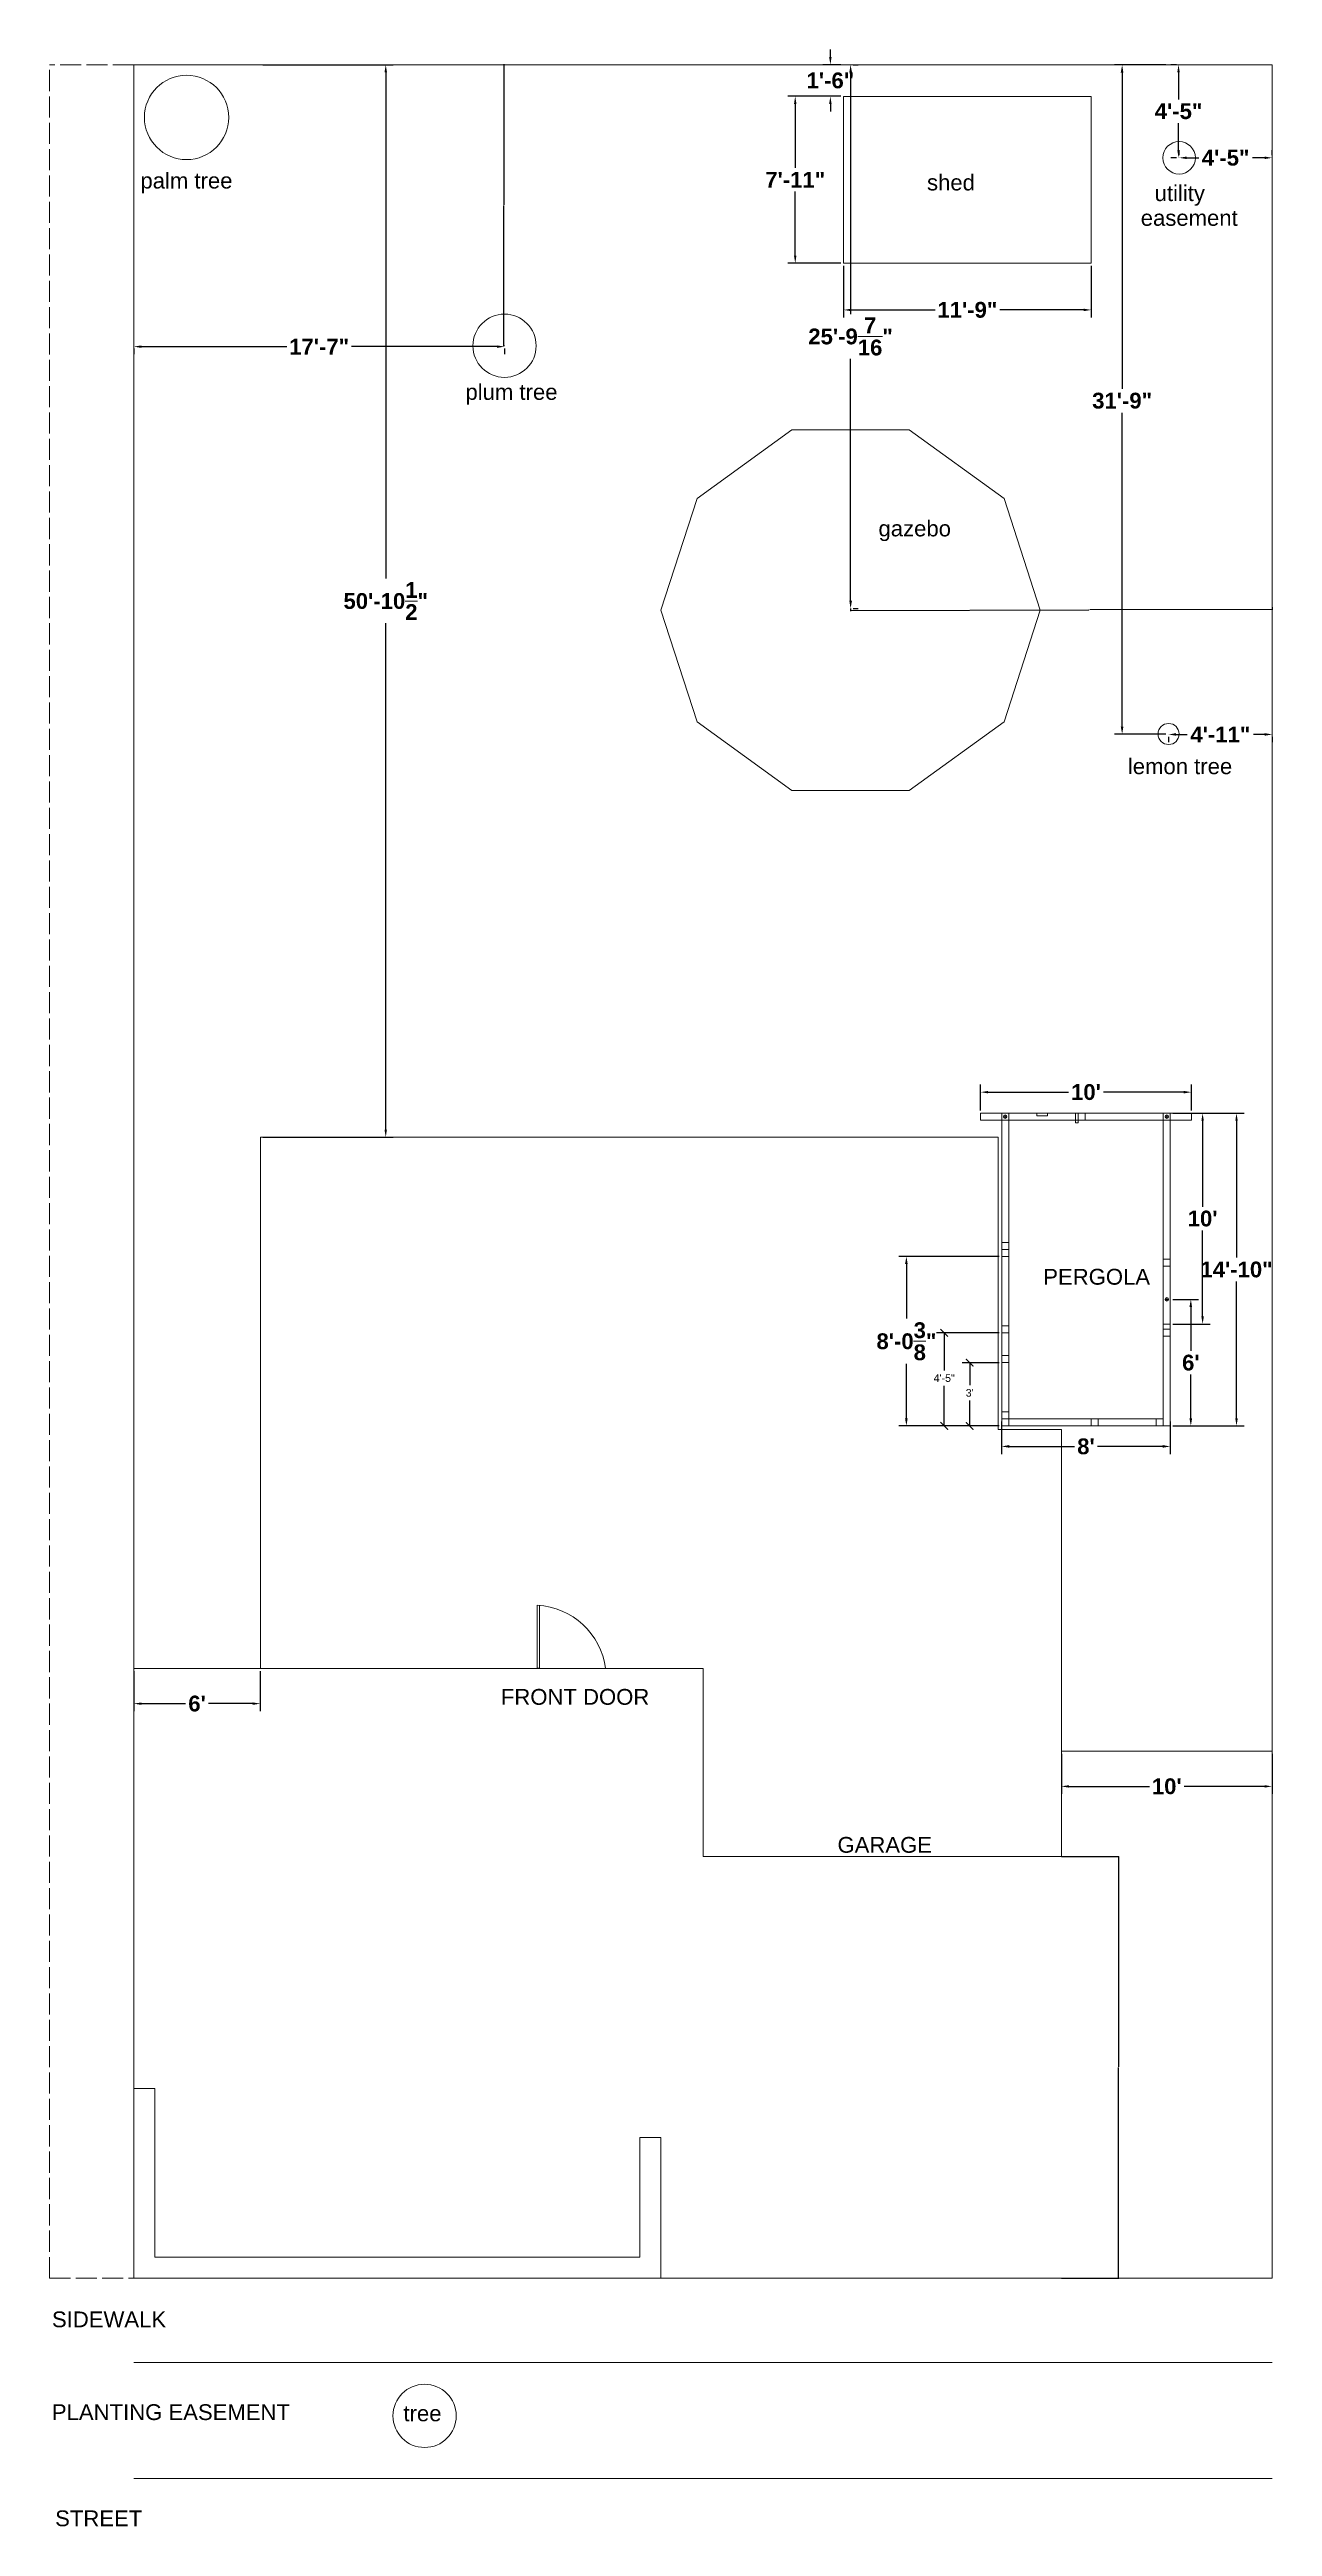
# Model space of a CAD drawing. Header units: inches. Extents: x -16 to 680, y -829 to 581.
import ezdxf

# ---------------------------------------------------------------- set-up
doc = ezdxf.new("R2010")
doc.units = ezdxf.units.IN
doc.header["$MEASUREMENT"] = 0
doc.linetypes.add('ACAD_ISO02W100', pattern=[15, 12, -3])
doc.layers.get('0').update_dxf_attribs({"color": 1})
doc.layers.add('Site Plan', color=7, linetype='Continuous', lineweight=9)
doc.styles.add('Annotative', font='Arial.ttf')
doc.styles.add('bold-nine-inch', font='Arial Bold.ttf', dxfattribs={"height": 9})
doc.styles.add('reg-nine-inch', font='Arial.ttf', dxfattribs={"height": 9})
doc.dimstyles.new('Annotative', dxfattribs={"dimtxt": 0.18, "dimasz": 0.18, "dimexe": 0.18, "dimexo": 0.0625, "dimgap": 0.09, "dimtad": 0, "dimtih": 1, "dimtoh": 1, "dimdec": 4, "dimzin": 0, "dimdsep": 46, "dimlunit": 4, "dimtxsty": 'Annotative', "dimblk": 'ARCHTICK', "dimblk1": 'ARCHTICK', "dimblk2": 'ARCHTICK', "dimcen": 0.09, "dimadec": 0, "dimazin": 0, "dimtfac": 1, "dimtdec": 4, "dimtofl": 0, "dimtmove": 0, "dimatfit": 3, "dimldrblk": 'ARCHTICK', "dimfxl": 1, "dimtolj": 1, "dimtzin": 0, "dimarcsym": 0})
doc.dimstyles.new('bold-nine-inch', dxfattribs={"dimtxt": 0.18, "dimasz": 0.18, "dimexe": 0.18, "dimexo": 0.0625, "dimgap": 0.09, "dimtad": 0, "dimtih": 1, "dimtoh": 1, "dimdec": 4, "dimzin": 0, "dimdsep": 46, "dimlunit": 4, "dimtxsty": 'bold-nine-inch', "dimcen": 0.09, "dimadec": 0, "dimazin": 0, "dimtfac": 1, "dimtdec": 4, "dimtofl": 0, "dimtmove": 0, "dimatfit": 3, "dimfxl": 1, "dimtolj": 1, "dimtzin": 0, "dimarcsym": 0})
doc.dimstyles.get("Standard").update_dxf_attribs({"dimtxt": 0.18, "dimasz": 0.2425, "dimexe": 0.18, "dimexo": 0.0625, "dimgap": 0.09, "dimtad": 0, "dimtih": 1, "dimtoh": 1, "dimdec": 4, "dimzin": 0, "dimdsep": 46, "dimlunit": 4, "dimtxsty": 'Annotative', "dimblk": 'ARCHTICK', "dimblk1": 'ARCHTICK', "dimblk2": 'ARCHTICK', "dimcen": 0.09, "dimadec": 0, "dimazin": 0, "dimtfac": 1, "dimtdec": 4, "dimtofl": 0, "dimtmove": 0, "dimatfit": 3, "dimldrblk": 'ARCHTICK', "dimfxl": 1, "dimtolj": 1, "dimtzin": 0, "dimarcsym": 0})

# ---------------------------------------------------------------- blocks, each defined once
blk = doc.blocks.new('*D52')
at = {"layer": 'Defpoints', "color": 0, "transparency": 16777216}
for p in [(626.7, 572.4), (626.4, 519.4), (626.7, 519.4)]:
    blk.add_point(p, dxfattribs=at)
at = {"layer": 'Site Plan', "color": 0, "lineweight": -2, "transparency": 16777216}
for p, q in [((625.2, 572.4), (622.1, 572.4)), ((626.4, 568.1), (626.4, 552.6)), ((626.4, 523.7), (626.4, 539.1)), ((625.2, 519.4), (622.1, 519.4))]:
    blk.add_line(p, q, dxfattribs=at)
at = {"layer": 'Site Plan', "color": 0, "transparency": 16777216}
for points in [[(625.7, 568.1), (627.1, 568.1), (626.4, 572.4)], [(625.7, 523.7), (627.1, 523.7), (626.4, 519.4)]]:
    blk.add_solid(points, dxfattribs=at)
at = {"layer": 'Site Plan', "color": 0, "transparency": 16777216, "insert": (626.4, 545.9), "char_height": 9, "attachment_point": 5, "style": 'bold-nine-inch'}
blk.add_mtext('\\A1;4\'-5"', dxfattribs=at)
blk = doc.blocks.new('*D53')
at = {"layer": 'Defpoints', "color": 0, "transparency": 16777216}
for p in [(626.7, 519.4), (679.7, 519.4), (679.7, 519.4)]:
    blk.add_point(p, dxfattribs=at)
at = {"layer": 'Site Plan', "color": 0, "lineweight": -2, "transparency": 16777216}
for p, q in [((626.7, 520.9), (626.7, 523.7)), ((679.7, 520.9), (679.7, 523.7)), ((631, 519.4), (637.9, 519.4)), ((675.4, 519.4), (668.5, 519.4))]:
    blk.add_line(p, q, dxfattribs=at)
at = {"layer": 'Site Plan', "color": 0, "transparency": 16777216}
for points in [[(631, 520.1), (631, 518.7), (626.7, 519.4)], [(675.4, 520.1), (675.4, 518.7), (679.7, 519.4)]]:
    blk.add_solid(points, dxfattribs=at)
at = {"layer": 'Site Plan', "color": 0, "transparency": 16777216, "insert": (653.2, 519.4), "char_height": 9, "attachment_point": 5, "style": 'bold-nine-inch'}
blk.add_mtext('\\A1;4\'-5"', dxfattribs=at)
blk = doc.blocks.new('*D56')
at = {"layer": 'Defpoints', "color": 0, "transparency": 16777216}
for p in [(428.2, 572.4), (435.7, 572.4), (435.7, 554.4)]:
    blk.add_point(p, dxfattribs=at)
at = {"layer": 'Site Plan', "color": 0, "lineweight": -2, "transparency": 16777216}
for p, q in [((428.2, 576.7), (428.2, 581)), ((434.2, 572.4), (423.9, 572.4)), ((434.2, 554.4), (423.9, 554.4)), ((428.2, 550.1), (428.2, 545.8))]:
    blk.add_line(p, q, dxfattribs=at)
at = {"layer": 'Site Plan', "color": 0, "transparency": 16777216}
for points in [[(427.5, 576.7), (428.9, 576.7), (428.2, 572.4)], [(427.5, 550.1), (428.9, 550.1), (428.2, 554.4)]]:
    blk.add_solid(points, dxfattribs=at)
at = {"layer": 'Site Plan', "color": 0, "transparency": 16777216, "insert": (428.2, 563.4), "char_height": 9, "attachment_point": 5, "style": 'bold-nine-inch'}
blk.add_mtext('\\A1;1\'-6"', dxfattribs=at)
blk = doc.blocks.new('*D54')
at = {"layer": 'Defpoints', "color": 0, "transparency": 16777216}
for p in [(435.7, 554.4), (408.2, 459.4), (435.7, 459.4)]:
    blk.add_point(p, dxfattribs=at)
at = {"layer": 'Site Plan', "color": 0, "lineweight": -2, "transparency": 16777216}
for p, q in [((434.2, 554.4), (403.9, 554.4)), ((408.2, 550.1), (408.2, 513.6)), ((408.2, 463.7), (408.2, 500.2)), ((434.2, 459.4), (403.9, 459.4))]:
    blk.add_line(p, q, dxfattribs=at)
at = {"layer": 'Site Plan', "color": 0, "transparency": 16777216}
for points in [[(407.5, 550.1), (408.9, 550.1), (408.2, 554.4)], [(407.5, 463.7), (408.9, 463.7), (408.2, 459.4)]]:
    blk.add_solid(points, dxfattribs=at)
at = {"layer": 'Site Plan', "color": 0, "transparency": 16777216, "insert": (408.2, 506.9), "char_height": 9, "attachment_point": 5, "style": 'bold-nine-inch'}
blk.add_mtext('\\A1;7\'-11"', dxfattribs=at)
blk = doc.blocks.new('*D55')
at = {"layer": 'Defpoints', "color": 0, "transparency": 16777216}
for p in [(435.7, 459.4), (576.7, 459.4), (576.7, 432.8)]:
    blk.add_point(p, dxfattribs=at)
at = {"layer": 'Site Plan', "color": 0, "lineweight": -2, "transparency": 16777216}
for p, q in [((435.7, 457.9), (435.7, 428.5)), ((576.7, 457.9), (576.7, 428.5)), ((440, 432.8), (487.8, 432.8)), ((572.4, 432.8), (524.6, 432.8))]:
    blk.add_line(p, q, dxfattribs=at)
at = {"layer": 'Site Plan', "color": 0, "transparency": 16777216}
for points in [[(440, 433.5), (440, 432.1), (435.7, 432.8)], [(572.4, 433.5), (572.4, 432.1), (576.7, 432.8)]]:
    blk.add_solid(points, dxfattribs=at)
at = {"layer": 'Site Plan', "color": 0, "transparency": 16777216, "insert": (506.2, 432.8), "char_height": 9, "attachment_point": 5, "style": 'bold-nine-inch'}
blk.add_mtext('\\A1;11\'-9"', dxfattribs=at)
blk = doc.blocks.new('*D57')
at = {"layer": 'Defpoints', "color": 0, "transparency": 16777216}
for p in [(31.7, 412.4), (242.7, 412.4), (242.7, 411.9)]:
    blk.add_point(p, dxfattribs=at)
at = {"layer": 'Site Plan', "color": 0, "lineweight": -2, "transparency": 16777216}
for p, q in [((31.7, 410.9), (31.7, 407.6)), ((36, 411.9), (118.8, 411.9)), ((238.4, 411.9), (155.6, 411.9)), ((242.7, 410.9), (242.7, 407.6))]:
    blk.add_line(p, q, dxfattribs=at)
at = {"layer": 'Site Plan', "color": 0, "transparency": 16777216}
for points in [[(36, 412.6), (36, 411.2), (31.7, 411.9)], [(238.4, 412.6), (238.4, 411.2), (242.7, 411.9)]]:
    blk.add_solid(points, dxfattribs=at)
at = {"layer": 'Site Plan', "color": 0, "transparency": 16777216, "insert": (137.2, 411.9), "char_height": 9, "attachment_point": 5, "style": 'bold-nine-inch'}
blk.add_mtext('\\A1;17\'-7"', dxfattribs=at)
blk = doc.blocks.new('_ArchTick')
at = {"color": 0, "linetype": 'ByBlock', "lineweight": 30, "const_width": 0.15}
blk.add_lwpolyline([(-0.5, -0.5), (0.5, 0.5)], dxfattribs=at)
blk = doc.blocks.new('*D15')
at = {"layer": 'Defpoints', "color": 0, "transparency": 16777216}
for p in [(242.3, 572.4), (242.7, 572.4), (242.7, 412.4)]:
    blk.add_point(p, dxfattribs=at)
at = {"layer": 'Site Plan', "color": 0, "lineweight": -2, "transparency": 16777216}
for p, q in [((242.7, 572.4), (242.2, 572.4)), ((242.3, 572.4), (242.3, 492.6)), ((242.3, 412.4), (242.3, 492.2)), ((242.7, 412.4), (242.2, 412.4))]:
    blk.add_line(p, q, dxfattribs=at)
at = {"layer": 'Site Plan', "color": 0, "lineweight": -2, "transparency": 16777216, "xscale": 0.18, "yscale": 0.18, "zscale": 0.18}
for p, rotation in [((242.3, 572.4), 90), ((242.3, 412.4), 270)]:
    blk.add_blockref('_ArchTick', p, dxfattribs=dict(at, rotation=rotation))
at = {"layer": 'Site Plan', "color": 0, "transparency": 16777216, "insert": (242.3, 492.4), "char_height": 0.18, "attachment_point": 5, "style": 'Annotative'}
blk.add_mtext('\\A1;13\'-4"', dxfattribs=at)
blk = doc.blocks.new('*D50')
at = {"layer": 'Defpoints', "color": 0, "transparency": 16777216}
for p in [(620.7, 572.3), (594.3, 191.3), (620.7, 191.3)]:
    blk.add_point(p, dxfattribs=at)
at = {"layer": 'Site Plan', "color": 0, "lineweight": -2, "transparency": 16777216}
for p, q in [((619.2, 572.3), (589.9, 572.3)), ((594.3, 567.9), (594.3, 387.8)), ((594.3, 195.6), (594.3, 374.3)), ((619.2, 191.3), (589.9, 191.3))]:
    blk.add_line(p, q, dxfattribs=at)
at = {"layer": 'Site Plan', "color": 0, "transparency": 16777216}
for points in [[(593.5, 567.9), (595, 567.9), (594.3, 572.3)], [(593.5, 195.6), (595, 195.6), (594.3, 191.3)]]:
    blk.add_solid(points, dxfattribs=at)
at = {"layer": 'Site Plan', "color": 0, "transparency": 16777216, "insert": (594.3, 381.1), "char_height": 9, "attachment_point": 5, "style": 'bold-nine-inch'}
blk.add_mtext('\\A1;31\'-9"', dxfattribs=at)
blk = doc.blocks.new('*D62')
at = {"layer": 'Defpoints', "color": 0, "transparency": 16777216}
for p in [(31.7, -340.6), (103.7, -340.6), (31.7, -360.6)]:
    blk.add_point(p, dxfattribs=at)
at = {"layer": 'Site Plan', "color": 0, "lineweight": -2, "transparency": 16777216}
for p, q in [((31.7, -342.1), (31.7, -364.9)), ((103.7, -342.1), (103.7, -364.9)), ((36, -360.6), (61.1, -360.6)), ((99.4, -360.6), (74.3, -360.6))]:
    blk.add_line(p, q, dxfattribs=at)
at = {"layer": 'Site Plan', "color": 0, "transparency": 16777216}
for points in [[(36, -359.9), (36, -361.3), (31.7, -360.6)], [(99.4, -359.9), (99.4, -361.3), (103.7, -360.6)]]:
    blk.add_solid(points, dxfattribs=at)
at = {"layer": 'Site Plan', "color": 0, "transparency": 16777216, "insert": (67.7, -360.6), "char_height": 9, "attachment_point": 5, "style": 'bold-nine-inch'}
blk.add_mtext("\\A1;6'", dxfattribs=at)
blk = doc.blocks.new('*D63')
at = {"layer": 'Defpoints', "color": 0, "transparency": 16777216}
for p in [(559.7, -387.6), (679.7, -387.6), (559.7, -407.7)]:
    blk.add_point(p, dxfattribs=at)
at = {"layer": 'Site Plan', "color": 0, "lineweight": -2, "transparency": 16777216}
for p, q in [((559.7, -389.1), (559.7, -412)), ((679.7, -389.1), (679.7, -412)), ((564, -407.7), (609.8, -407.7)), ((675.4, -407.7), (629.6, -407.7))]:
    blk.add_line(p, q, dxfattribs=at)
at = {"layer": 'Site Plan', "color": 0, "transparency": 16777216}
for points in [[(564, -407), (564, -408.4), (559.7, -407.7)], [(675.4, -407), (675.4, -408.4), (679.7, -407.7)]]:
    blk.add_solid(points, dxfattribs=at)
at = {"layer": 'Site Plan', "color": 0, "transparency": 16777216, "insert": (619.7, -407.7), "char_height": 9, "attachment_point": 5, "style": 'bold-nine-inch'}
blk.add_mtext("\\A1;10'", dxfattribs=at)
blk = doc.blocks.new('*D58')
at = {"layer": 'Defpoints', "color": 0, "transparency": 16777216}
for p in [(103.7, 572.4), (175.1, 572.4), (103.7, -38.1)]:
    blk.add_point(p, dxfattribs=at)
at = {"layer": 'Site Plan', "color": 0, "lineweight": -2, "transparency": 16777216}
for p, q in [((105.2, 572.4), (179.4, 572.4)), ((175.1, 568.1), (175.1, 279.9)), ((175.1, -33.8), (175.1, 254.4)), ((105.2, -38.1), (179.4, -38.1))]:
    blk.add_line(p, q, dxfattribs=at)
at = {"layer": 'Site Plan', "color": 0, "transparency": 16777216}
for points in [[(174.4, 568.1), (175.8, 568.1), (175.1, 572.4)], [(174.4, -33.8), (175.8, -33.8), (175.1, -38.1)]]:
    blk.add_solid(points, dxfattribs=at)
at = {"layer": 'Site Plan', "color": 0, "transparency": 16777216, "insert": (175.1, 267.1), "char_height": 9, "attachment_point": 5, "style": 'bold-nine-inch'}
blk.add_mtext('\\A1;50\'-10{\\H1x;\\S1/2;}"', dxfattribs=at)
blk = doc.blocks.new('*D64')
at = {"layer": 'Defpoints', "color": 0, "transparency": 16777216}
for p in [(439.7, 572.4), (439.7, 262.9), (439.7, 262.9)]:
    blk.add_point(p, dxfattribs=at)
at = {"layer": 'Site Plan', "color": 0, "lineweight": -2, "transparency": 16777216}
for p, q in [((439.7, 568.1), (439.7, 430.4)), ((441.2, 572.4), (444.1, 572.4)), ((439.7, 267.2), (439.7, 404.9)), ((441.2, 262.9), (444.1, 262.9))]:
    blk.add_line(p, q, dxfattribs=at)
at = {"layer": 'Site Plan', "color": 0, "transparency": 16777216}
for points in [[(439, 568.1), (440.5, 568.1), (439.7, 572.4)], [(439, 267.2), (440.5, 267.2), (439.7, 262.9)]]:
    blk.add_solid(points, dxfattribs=at)
at = {"layer": 'Site Plan', "color": 0, "transparency": 16777216, "insert": (439.7, 417.7), "char_height": 9, "attachment_point": 5, "style": 'bold-nine-inch'}
blk.add_mtext('\\A1;25\'-9{\\H1x;\\S7/16;}"', dxfattribs=at)
blk = doc.blocks.new('*D5')
at = {"layer": 'Defpoints', "color": 0, "transparency": 16777216}
for p in [(439.7, 262.9), (679.7, 263.7), (679.7, 262.3)]:
    blk.add_point(p, dxfattribs=at)
at = {"layer": 'Site Plan', "color": 0, "lineweight": -2, "transparency": 16777216}
for p, q in [((439.7, 262.9), (439.7, 261.4)), ((439.7, 261.6), (575.4, 262)), ((679.7, 262.3), (575.9, 262)), ((679.7, 263.6), (679.7, 262.1))]:
    blk.add_line(p, q, dxfattribs=at)
at = {"layer": 'Site Plan', "color": 0, "lineweight": -2, "transparency": 16777216, "xscale": 0.2425, "yscale": 0.2425, "zscale": 0.2425}
for p, rotation in [((439.7, 261.6), 180.1768907155882), ((679.7, 262.3), 0.176890715588183)]:
    blk.add_blockref('_ArchTick', p, dxfattribs=dict(at, rotation=rotation))
at = {"layer": 'Site Plan', "color": 0, "transparency": 16777216, "insert": (575.7, 262), "char_height": 0.18, "attachment_point": 5, "style": 'Annotative'}
blk.add_mtext("\\A1;20'", dxfattribs=at)
blk = doc.blocks.new('*D60')
at = {"layer": 'Defpoints', "color": 0, "transparency": 16777216}
for p in [(559.7, -447.6), (559.7, -687.6), (592.3, -687.6)]:
    blk.add_point(p, dxfattribs=at)
at = {"layer": 'Site Plan', "color": 0, "lineweight": -2, "transparency": 16777216}
for p, q in [((559.8, -447.6), (592.5, -447.6)), ((592.3, -447.6), (592.3, -567.4)), ((592.3, -687.6), (592.3, -567.8)), ((559.8, -687.6), (592.5, -687.6))]:
    blk.add_line(p, q, dxfattribs=at)
at = {"layer": 'Site Plan', "color": 0, "lineweight": -2, "transparency": 16777216, "xscale": 0.2425, "yscale": 0.2425, "zscale": 0.2425}
for p, rotation in [((592.3, -447.6), 90), ((592.3, -687.6), 270)]:
    blk.add_blockref('_ArchTick', p, dxfattribs=dict(at, rotation=rotation))
at = {"layer": 'Site Plan', "color": 0, "transparency": 16777216, "insert": (592.3, -567.6), "char_height": 0.18, "attachment_point": 5, "style": 'Annotative'}
blk.add_mtext("\\A1;20'", dxfattribs=at)
blk = doc.blocks.new('*D46')
at = {"layer": 'Defpoints', "color": 0, "transparency": 16777216}
for p in [(621.7, -130.5), (621.7, -202.5), (633.4, -202.5)]:
    blk.add_point(p, dxfattribs=at)
at = {"layer": 'Site Plan', "color": 0, "lineweight": -2, "transparency": 16777216}
for p, q in [((623.2, -130.5), (637.7, -130.5)), ((633.4, -134.8), (633.4, -159.7)), ((633.4, -198.2), (633.4, -173.2)), ((623.2, -202.5), (637.7, -202.5))]:
    blk.add_line(p, q, dxfattribs=at)
at = {"layer": 'Site Plan', "color": 0, "transparency": 16777216}
for points in [[(632.6, -134.8), (634.1, -134.8), (633.4, -130.5)], [(632.6, -198.2), (634.1, -198.2), (633.4, -202.5)]]:
    blk.add_solid(points, dxfattribs=at)
at = {"layer": 'Site Plan', "color": 0, "transparency": 16777216, "insert": (633.4, -166.5), "char_height": 9, "attachment_point": 5, "style": 'bold-nine-inch'}
blk.add_mtext("\\A1;6'", dxfattribs=at)
blk = doc.blocks.new('*D48')
at = {"layer": 'Defpoints', "color": 0, "transparency": 16777216}
for p in [(621.7, -24.5), (640.1, -24.5), (621.7, -144.5)]:
    blk.add_point(p, dxfattribs=at)
at = {"layer": 'Site Plan', "color": 0, "lineweight": -2, "transparency": 16777216}
for p, q in [((623.2, -24.5), (644.4, -24.5)), ((640.1, -28.8), (640.1, -77.7)), ((640.1, -140.2), (640.1, -91.2)), ((623.2, -144.5), (644.4, -144.5))]:
    blk.add_line(p, q, dxfattribs=at)
at = {"layer": 'Site Plan', "color": 0, "transparency": 16777216}
for points in [[(639.4, -28.8), (640.8, -28.8), (640.1, -24.5)], [(639.4, -140.2), (640.8, -140.2), (640.1, -144.5)]]:
    blk.add_solid(points, dxfattribs=at)
at = {"layer": 'Site Plan', "color": 0, "transparency": 16777216, "insert": (640.1, -84.5), "char_height": 9, "attachment_point": 5, "style": 'bold-nine-inch'}
blk.add_mtext("\\A1;10'", dxfattribs=at)
blk = doc.blocks.new('*D47')
at = {"layer": 'Defpoints', "color": 0, "transparency": 16777216}
for p in [(621.7, -24.5), (621.7, -202.5), (659.4, -202.5)]:
    blk.add_point(p, dxfattribs=at)
at = {"layer": 'Site Plan', "color": 0, "lineweight": -2, "transparency": 16777216}
for p, q in [((623.2, -24.5), (663.7, -24.5)), ((659.4, -28.8), (659.4, -106.7)), ((659.4, -198.2), (659.4, -120.2)), ((623.2, -202.5), (663.7, -202.5))]:
    blk.add_line(p, q, dxfattribs=at)
at = {"layer": 'Site Plan', "color": 0, "transparency": 16777216}
for points in [[(658.7, -28.8), (660.1, -28.8), (659.4, -24.5)], [(658.7, -198.2), (660.1, -198.2), (659.4, -202.5)]]:
    blk.add_solid(points, dxfattribs=at)
at = {"layer": 'Site Plan', "color": 0, "transparency": 16777216, "insert": (659.4, -113.5), "char_height": 9, "attachment_point": 5, "style": 'bold-nine-inch'}
blk.add_mtext('\\A1;14\'-10"', dxfattribs=at)
blk = doc.blocks.new('*D49')
at = {"layer": 'Defpoints', "color": 0, "transparency": 16777216}
for p in [(633.7, -12.5), (513.7, -24.5), (633.7, -24.5)]:
    blk.add_point(p, dxfattribs=at)
at = {"layer": 'Site Plan', "color": 0, "lineweight": -2, "transparency": 16777216}
for p, q in [((513.7, -23), (513.7, -8.2)), ((518, -12.5), (563.8, -12.5)), ((629.4, -12.5), (583.6, -12.5)), ((633.7, -23), (633.7, -8.2))]:
    blk.add_line(p, q, dxfattribs=at)
at = {"layer": 'Site Plan', "color": 0, "transparency": 16777216}
for points in [[(518, -11.8), (518, -13.2), (513.7, -12.5)], [(629.4, -11.8), (629.4, -13.2), (633.7, -12.5)]]:
    blk.add_solid(points, dxfattribs=at)
at = {"layer": 'Site Plan', "color": 0, "transparency": 16777216, "insert": (573.7, -12.5), "char_height": 9, "attachment_point": 5, "style": 'bold-nine-inch'}
blk.add_mtext("\\A1;10'", dxfattribs=at)
blk = doc.blocks.new('*D45')
at = {"layer": 'Defpoints', "color": 0, "transparency": 16777216}
for p in [(525.7, -198.5), (621.7, -198.5), (525.7, -214.2)]:
    blk.add_point(p, dxfattribs=at)
at = {"layer": 'Site Plan', "color": 0, "lineweight": -2, "transparency": 16777216}
for p, q in [((525.7, -200), (525.7, -218.5)), ((621.7, -200), (621.7, -218.5)), ((530, -214.2), (567.1, -214.2)), ((617.4, -214.2), (580.3, -214.2))]:
    blk.add_line(p, q, dxfattribs=at)
at = {"layer": 'Site Plan', "color": 0, "transparency": 16777216}
for points in [[(530, -213.4), (530, -214.9), (525.7, -214.2)], [(617.4, -213.4), (617.4, -214.9), (621.7, -214.2)]]:
    blk.add_solid(points, dxfattribs=at)
at = {"layer": 'Site Plan', "color": 0, "transparency": 16777216, "insert": (573.7, -214.2), "char_height": 9, "attachment_point": 5, "style": 'bold-nine-inch'}
blk.add_mtext("\\A1;8'", dxfattribs=at)
blk = doc.blocks.new('*D44')
at = {"layer": 'Defpoints', "color": 0, "transparency": 16777216}
for p in [(507.5, -166.5), (525.7, -166.5), (525.7, -202.5)]:
    blk.add_point(p, dxfattribs=at)
at = {"layer": 'Site Plan', "color": 0, "lineweight": -2, "transparency": 16777216}
for p, q in [((524.2, -166.5), (503.2, -166.5)), ((507.5, -166.5), (507.5, -179.3)), ((507.5, -202.5), (507.5, -188.1)), ((524.2, -202.5), (503.2, -202.5))]:
    blk.add_line(p, q, dxfattribs=at)
at = {"layer": 'Site Plan', "color": 0, "lineweight": -2, "transparency": 16777216, "xscale": 4.32, "yscale": 4.32, "zscale": 4.32}
for p, rotation in [((507.5, -166.5), 90), ((507.5, -202.5), 270)]:
    blk.add_blockref('_ArchTick', p, dxfattribs=dict(at, rotation=rotation))
at = {"layer": 'Site Plan', "color": 0, "transparency": 16777216, "insert": (507.5, -183.7), "char_height": 4.32, "attachment_point": 5, "style": 'Annotative'}
blk.add_mtext("\\A1;3'", dxfattribs=at)
blk = doc.blocks.new('*D42')
at = {"layer": 'Defpoints', "color": 0, "transparency": 16777216}
for p in [(471.5, -106.1), (525.7, -106.1), (525.7, -202.5)]:
    blk.add_point(p, dxfattribs=at)
at = {"layer": 'Site Plan', "color": 0, "lineweight": -2, "transparency": 16777216}
for p, q in [((524.2, -106.1), (467.1, -106.1)), ((471.5, -110.4), (471.5, -141.4)), ((471.5, -198.2), (471.5, -167.2)), ((524.2, -202.5), (467.1, -202.5))]:
    blk.add_line(p, q, dxfattribs=at)
at = {"layer": 'Site Plan', "color": 0, "transparency": 16777216}
for points in [[(470.7, -110.4), (472.2, -110.4), (471.5, -106.1)], [(470.7, -198.2), (472.2, -198.2), (471.5, -202.5)]]:
    blk.add_solid(points, dxfattribs=at)
at = {"layer": 'Site Plan', "color": 0, "transparency": 16777216, "insert": (471.5, -154.3), "char_height": 9, "attachment_point": 5, "style": 'bold-nine-inch'}
blk.add_mtext('\\A1;8\'-0{\\H1x;\\S3/8;}"', dxfattribs=at)
blk = doc.blocks.new('*D43')
at = {"layer": 'Defpoints', "color": 0, "transparency": 16777216}
for p in [(493, -149.5), (525.7, -149.5), (525.7, -202.5)]:
    blk.add_point(p, dxfattribs=at)
at = {"layer": 'Site Plan', "color": 0, "lineweight": -2, "transparency": 16777216}
for p, q in [((524.2, -149.5), (488.7, -149.5)), ((493, -149.5), (493, -171)), ((493, -202.5), (493, -179.7)), ((524.2, -202.5), (488.7, -202.5))]:
    blk.add_line(p, q, dxfattribs=at)
at = {"layer": 'Site Plan', "color": 0, "lineweight": -2, "transparency": 16777216, "xscale": 4.32, "yscale": 4.32, "zscale": 4.32}
for p, rotation in [((493, -149.5), 90), ((493, -202.5), 270)]:
    blk.add_blockref('_ArchTick', p, dxfattribs=dict(at, rotation=rotation))
at = {"layer": 'Site Plan', "color": 0, "transparency": 16777216, "insert": (493, -175.3), "char_height": 4.32, "attachment_point": 5, "style": 'Annotative'}
blk.add_mtext('\\A1;4\'-5"', dxfattribs=at)
blk = doc.blocks.new('*D51')
at = {"layer": 'Defpoints', "color": 0, "transparency": 16777216}
for p in [(620.7, 191.3), (679.7, 191.3), (679.7, 191.1)]:
    blk.add_point(p, dxfattribs=at)
at = {"layer": 'Site Plan', "color": 0, "lineweight": -2, "transparency": 16777216}
for p, q in [((620.7, 189.8), (620.7, 186.8)), ((625, 191.1), (631.4, 191.1)), ((675.4, 191.1), (669, 191.1)), ((679.7, 189.8), (679.7, 186.8))]:
    blk.add_line(p, q, dxfattribs=at)
at = {"layer": 'Site Plan', "color": 0, "transparency": 16777216}
for points in [[(625, 191.9), (625, 190.4), (620.7, 191.1)], [(675.4, 191.9), (675.4, 190.4), (679.7, 191.1)]]:
    blk.add_solid(points, dxfattribs=at)
at = {"layer": 'Site Plan', "color": 0, "transparency": 16777216, "insert": (650.2, 191.1), "char_height": 9, "attachment_point": 5, "style": 'bold-nine-inch'}
blk.add_mtext('\\A1;4\'-11"', dxfattribs=at)

msp = doc.modelspace()

# ---------------------------------------------------------------- linework, layer by layer
at = {"layer": 'Site Plan', "linetype": 'ACAD_ISO02W100'}
for p, q in [((-16.27968, -687.60838), (-16.27968, 572.39162)), ((31.72032, 572.39162), (-16.27968, 572.39162)), ((-16.27968, -687.60838), (31.72032, -687.60838))]:
    msp.add_line(p, q, dxfattribs=at)
at = {"layer": 'Site Plan'}
for p, q in [((31.72032, 572.39162), (679.72032, 572.39162)), ((31.72032, -687.60838), (31.72032, 572.39162)), ((679.72032, 572.39162), (679.72032, -687.60838)), ((513.72032, -24.48338), (633.72032, -24.48338)), ((513.72032, -24.48338), (513.72032, -28.48338)), ((525.72032, -202.48338), (525.72032, -24.48338)), ((525.72032, -24.48338), (621.72032, -24.48338)), ((528.72032, -26.48338), (526.72032, -26.48338)), ((529.72032, -24.48338), (527.72032, -24.48338)), ((527.72032, -25.48338), (527.72032, -27.48338)), ((529.72032, -202.48338), (529.72032, -24.48338)), ((529.72032, -24.48338), (529.72032, -26.48338)), ((567.72032, -29.98338), (567.72032, -24.48338)), ((569.22032, -29.98338), (569.22032, -24.48338)), ((573.22032, -28.48338), (573.22032, -24.48338)), ((617.72032, -24.48338), (617.72032, -202.48338)), ((620.72032, -26.48338), (618.72032, -26.48338)), ((621.72032, -24.48338), (619.72032, -24.48338)), ((621.72032, -24.48338), (619.72032, -24.48338)), ((619.72032, -25.48338), (619.72032, -27.48338)), ((621.72032, -24.48338), (621.72032, -202.48338)), ((621.72032, -24.48338), (621.72032, -26.48338)), ((633.72032, -24.48338), (633.72032, -28.48338)), ((103.72032, -340.60838), (103.72032, -38.10838)), ((103.72032, -38.10838), (523.72032, -38.10838)), ((633.72032, -28.48338), (513.72032, -28.48338)), ((523.72032, -38.10838), (523.72032, -204.48338)), ((569.22032, -29.98338), (567.72032, -29.98338)), ((569.22032, -28.48338), (569.22032, -29.98338)), ((529.72032, -98.10838), (525.72032, -98.10838)), ((529.72032, -102.10838), (525.72032, -102.10838)), ((529.72032, -106.10838), (525.72032, -106.10838)), ((621.72032, -107.48338), (617.72032, -107.48338)), ((621.72032, -111.48338), (617.72032, -111.48338)), ((620.72032, -130.48338), (618.72032, -130.48338)), ((619.72032, -129.48338), (619.72032, -131.48338)), ((529.72032, -145.48338), (525.72032, -145.48338)), ((529.72032, -149.48338), (525.72032, -149.48338)), ((525.72032, -202.48338), (525.72032, -149.48338)), ((617.72032, -144.48338), (621.72032, -144.48338)), ((621.72032, -147.48338), (617.72032, -147.48338)), ((621.72032, -151.48338), (617.72032, -151.48338)), ((529.72032, -162.48338), (525.72032, -162.48338)), ((529.72032, -166.48338), (525.72032, -166.48338)), ((617.72032, -202.48338), (617.72032, -180.75411)), ((529.72032, -194.48338), (525.72032, -194.48338)), ((559.72032, -204.48338), (523.72032, -204.48338)), ((617.72032, -198.48338), (525.72032, -198.48338)), ((621.72032, -202.48338), (525.72032, -202.48338)), ((559.72032, -204.48338), (559.72032, -447.60838)), ((559.72032, -447.60838), (559.72032, -204.48338)), ((576.72032, -202.48338), (576.72032, -198.48338)), ((580.72032, -202.48338), (580.72032, -198.48338)), ((613.72032, -202.48338), (613.72032, -198.48338)), ((261.34532, -304.60838), (261.34532, -340.60838)), ((262.72032, -304.63464), (262.72032, -340.60838)), ((103.72032, -340.60838), (31.72032, -340.60838)), ((355.72032, -340.60838), (103.72032, -340.60838)), ((355.72032, -340.60838), (300.28282, -340.60838)), ((355.72032, -447.60838), (355.72032, -340.60838)), ((679.72032, -387.60838), (559.72032, -387.60838)), ((559.72032, -447.60838), (355.72032, -447.60838)), ((43.72032, -579.60838), (31.72032, -579.60838)), ((43.72032, -675.60838), (43.72032, -579.60838)), ((319.74192, -607.60838), (319.74192, -675.60838)), ((331.72032, -607.60838), (319.74192, -607.60838)), ((331.72032, -687.60838), (331.72032, -607.60838)), ((43.72032, -675.60838), (319.74192, -675.60838)), ((43.72032, -675.60838), (197.22032, -675.60838)), ((679.72032, -687.60838), (31.72032, -687.60838)), ((31.72032, -687.60838), (331.72032, -687.60838)), ((679.72032, -735.60838), (31.72032, -735.60838)), ((679.72032, -801.60838), (31.72032, -801.60838))]:
    msp.add_line(p, q, dxfattribs=at)
at = {"layer": 'Site Plan', "lineweight": 30}
msp.add_line((262.72032, -340.60838), (261.34532, -340.60838), dxfattribs=at)
at = {"layer": 'Site Plan'}
for points in [[(576.72032, 554.39162), (435.72032, 554.39162), (435.72032, 459.39162), (576.72032, 459.39162)], [(406.34649, 364.60573), (352.34649, 325.37243), (331.72032, 261.89162), (352.34649, 198.41082), (406.34649, 159.17752), (473.09416, 159.17752), (527.09416, 198.41082), (547.72032, 261.89162), (527.09416, 325.37243), (473.09416, 364.60573)], [(551.72032, -25.98338), (551.72032, -24.48338), (545.72032, -24.48338), (545.72032, -25.98338)]]:
    msp.add_lwpolyline(points, close=True, dxfattribs=at)
for centre, radius in [((61.72032, 542.39162), 24), ((626.72032, 519.39162), 9.25), ((242.72032, 412.39162), 18), ((620.72032, 191.39162), 6), ((527.72032, -26.48338), 1), ((619.72032, -26.48338), 1), ((619.72032, -130.48338), 1), ((197.22032, -766.04282), 18)]:
    msp.add_circle(centre, radius, dxfattribs=at)
msp.add_arc((259.05108, -346.14717), 41.6021, 7.65092474, 86.83868929, dxfattribs=at)

# ---------------------------------------------------------------- texts
at = {"layer": 'Site Plan', "style": 'reg-nine-inch'}
for s, p in [('palm tree', (35.45368, 501.9157)), ('shed', (483.22028, 500.83301)), ('utility', (612.77912, 494.77467)), ('easement', (604.87565, 480.69013)), ('plum tree', (220.47547, 381.60814)), ('gazebo', (455.60735, 303.88211)), ('lemon tree', (597.55334, 168.52644)), ('PERGOLA', (549.38905, -122.09015)), ('FRONT DOOR', (240.62871, -361.23921)), ('GARAGE', (432.25614, -445.48056)), ('SIDEWALK', (-14.90061, -715.61128)), ('PLANTING EASEMENT', (-14.94189, -768.41531)), ('tree', (185.19307, -769.1145)), ('STREET', (-13.09946, -828.87102))]:
    msp.add_text(s, height=9, dxfattribs=at).set_placement(p)

# ---------------------------------------------------------------- dimensions: what is measured, and where the dimension line sits
at = {"layer": 'Site Plan'}
for base, p1, p2, dimstyle, override, picture, middle in [((428.2169, 572.39162), (435.72032, 554.39162), (435.72032, 572.39162), 'bold-nine-inch', {"dimscale": 24, "dimtix": 0, "dimtofl": 0, "dimtmove": 0, "dimatfit": 3}, '*D56', (428.2169, 563.39162)), ((175.08086, 572.39162), (103.72032, -38.10838), (103.72032, 572.39162), 'bold-nine-inch', {"dimscale": 24, "dimtix": 0, "dimtofl": 0, "dimtmove": 0, "dimatfit": 3}, '*D58', (175.08086, 267.14162)), ((640.10094, -24.48338), (621.72032, -144.48338), (621.72032, -24.48338), 'bold-nine-inch', {"dimscale": 24, "dimtix": 0, "dimtofl": 0, "dimtmove": 0, "dimatfit": 3}, '*D48', (640.10094, -84.48338)), ((659.41019, -202.48338), (621.72032, -24.48338), (621.72032, -202.48338), 'bold-nine-inch', {"dimscale": 24, "dimtix": 0, "dimtofl": 0, "dimtmove": 0, "dimatfit": 3}, '*D47', (659.41019, -113.48338)), ((633.36515, -202.48338), (621.72032, -130.48338), (621.72032, -202.48338), 'bold-nine-inch', {"dimscale": 24, "dimtix": 0, "dimtofl": 0, "dimtmove": 0, "dimatfit": 3}, '*D46', (633.36515, -166.48338)), ((592.3058, -687.60838), (559.72032, -447.60838), (559.72032, -687.60838), 'Standard', {"dimscale": 0, "dimtxt": 0.0075, "dimasz": 0.010104, "dimexe": 0.0075, "dimexo": 0.002604, "dimgap": 0.00375, "dimcen": 0.00375}, '*D60', (592.3058, -567.60838))]:
    dim = msp.add_linear_dim(base=base, p1=p1, p2=p2, angle=90, dimstyle=dimstyle, override=override, dxfattribs=at)
    dim.commit()
    dim.dimension.update_dxf_attribs({"geometry": picture, "text_midpoint": middle})
for base, p1, p2, angle, dimstyle, picture, middle, dimtype in [((242.33417, 572.39162), (242.72032, 412.39162), (242.72032, 572.39162), 90, 'Annotative', '*D15', (242.33417, 492.39162), 160), ((679.72456, 262.29693), (439.72032, 262.92897), (679.72032, 263.66993), 0.17689072, 'Standard', '*D5', (575.68692, 261.97573), 161), ((493.01255, -149.48338), (525.72032, -202.48338), (525.72032, -149.48338), 90, 'Annotative', '*D43', (493.01255, -175.33748), 160), ((507.52176, -166.48338), (525.72032, -202.48338), (525.72032, -166.48338), 90, 'Annotative', '*D44', (507.52176, -183.6871), 160)]:
    dim = msp.add_linear_dim(base=base, p1=p1, p2=p2, angle=angle, dimstyle=dimstyle, dxfattribs=at)
    dim.commit()
    dim.dimension.update_dxf_attribs({"geometry": picture, "text_midpoint": middle, "dimtype": dimtype})
for base, p1, p2, picture, middle in [((439.744781, 262.928969), (439.720324, 572.391624), (439.720324, 262.928969), '*D64', (439.744781, 417.660297)), ((594.26727, 191.26385), (620.72501, 572.26385), (620.72501, 191.26385), '*D50', (594.26727, 381.07791)), ((626.37585, 519.39162), (626.72032, 572.39162), (626.72032, 519.39162), '*D52', (626.37585, 545.89162)), ((408.19446, 459.39162), (435.72032, 554.39162), (435.72032, 459.39162), '*D54', (408.19446, 506.89162)), ((471.46858, -106.10838), (525.72032, -202.48338), (525.72032, -106.10838), '*D42', (471.46858, -154.29588))]:
    dim = msp.add_linear_dim(base=base, p1=p1, p2=p2, angle=90, dimstyle='bold-nine-inch', override={"dimscale": 24, "dimtix": 0, "dimtofl": 0, "dimtmove": 0, "dimatfit": 3}, dxfattribs=at)
    dim.commit()
    dim.dimension.update_dxf_attribs({"geometry": picture, "text_midpoint": middle, "dimtype": 160})
for base, p1, p2, picture, middle in [((679.72032, 519.40939), (626.72032, 519.39162), (679.72032, 519.39162), '*D53', (653.22032, 519.40939)), ((576.72032, 432.82791), (435.72032, 459.39162), (576.72032, 459.39162), '*D55', (506.22032, 432.82791)), ((242.72032, 411.89375), (31.72032, 412.39162), (242.72032, 412.39162), '*D57', (137.22032, 411.89375)), ((679.72032, 191.13564), (620.72032, 191.25912), (679.72032, 191.25912), '*D51', (650.22032, 191.13564)), ((525.72032, -214.16562), (621.72032, -198.48338), (525.72032, -198.48338), '*D45', (573.72032, -214.16562))]:
    dim = msp.add_linear_dim(base=base, p1=p1, p2=p2, dimstyle='bold-nine-inch', override={"dimscale": 24, "dimtix": 0, "dimtofl": 0, "dimtmove": 0, "dimatfit": 3}, dxfattribs=at)
    dim.commit()
    dim.dimension.update_dxf_attribs({"geometry": picture, "text_midpoint": middle, "dimtype": 160})
for base, p1, p2, picture, middle in [((633.72032, -12.50702), (513.72032, -24.48338), (633.72032, -24.48338), '*D49', (573.72032, -12.50702)), ((31.72032, -360.61392), (103.72032, -340.60838), (31.72032, -340.60838), '*D62', (67.72032, -360.61392)), ((559.72032, -407.71495), (679.72032, -387.60838), (559.72032, -387.60838), '*D63', (619.72032, -407.71495))]:
    dim = msp.add_linear_dim(base=base, p1=p1, p2=p2, dimstyle='bold-nine-inch', override={"dimscale": 24, "dimtix": 0, "dimtofl": 0, "dimtmove": 0, "dimatfit": 3}, dxfattribs=at)
    dim.commit()
    dim.dimension.update_dxf_attribs({"geometry": picture, "text_midpoint": middle})

doc.saveas('drawing.dxf')
